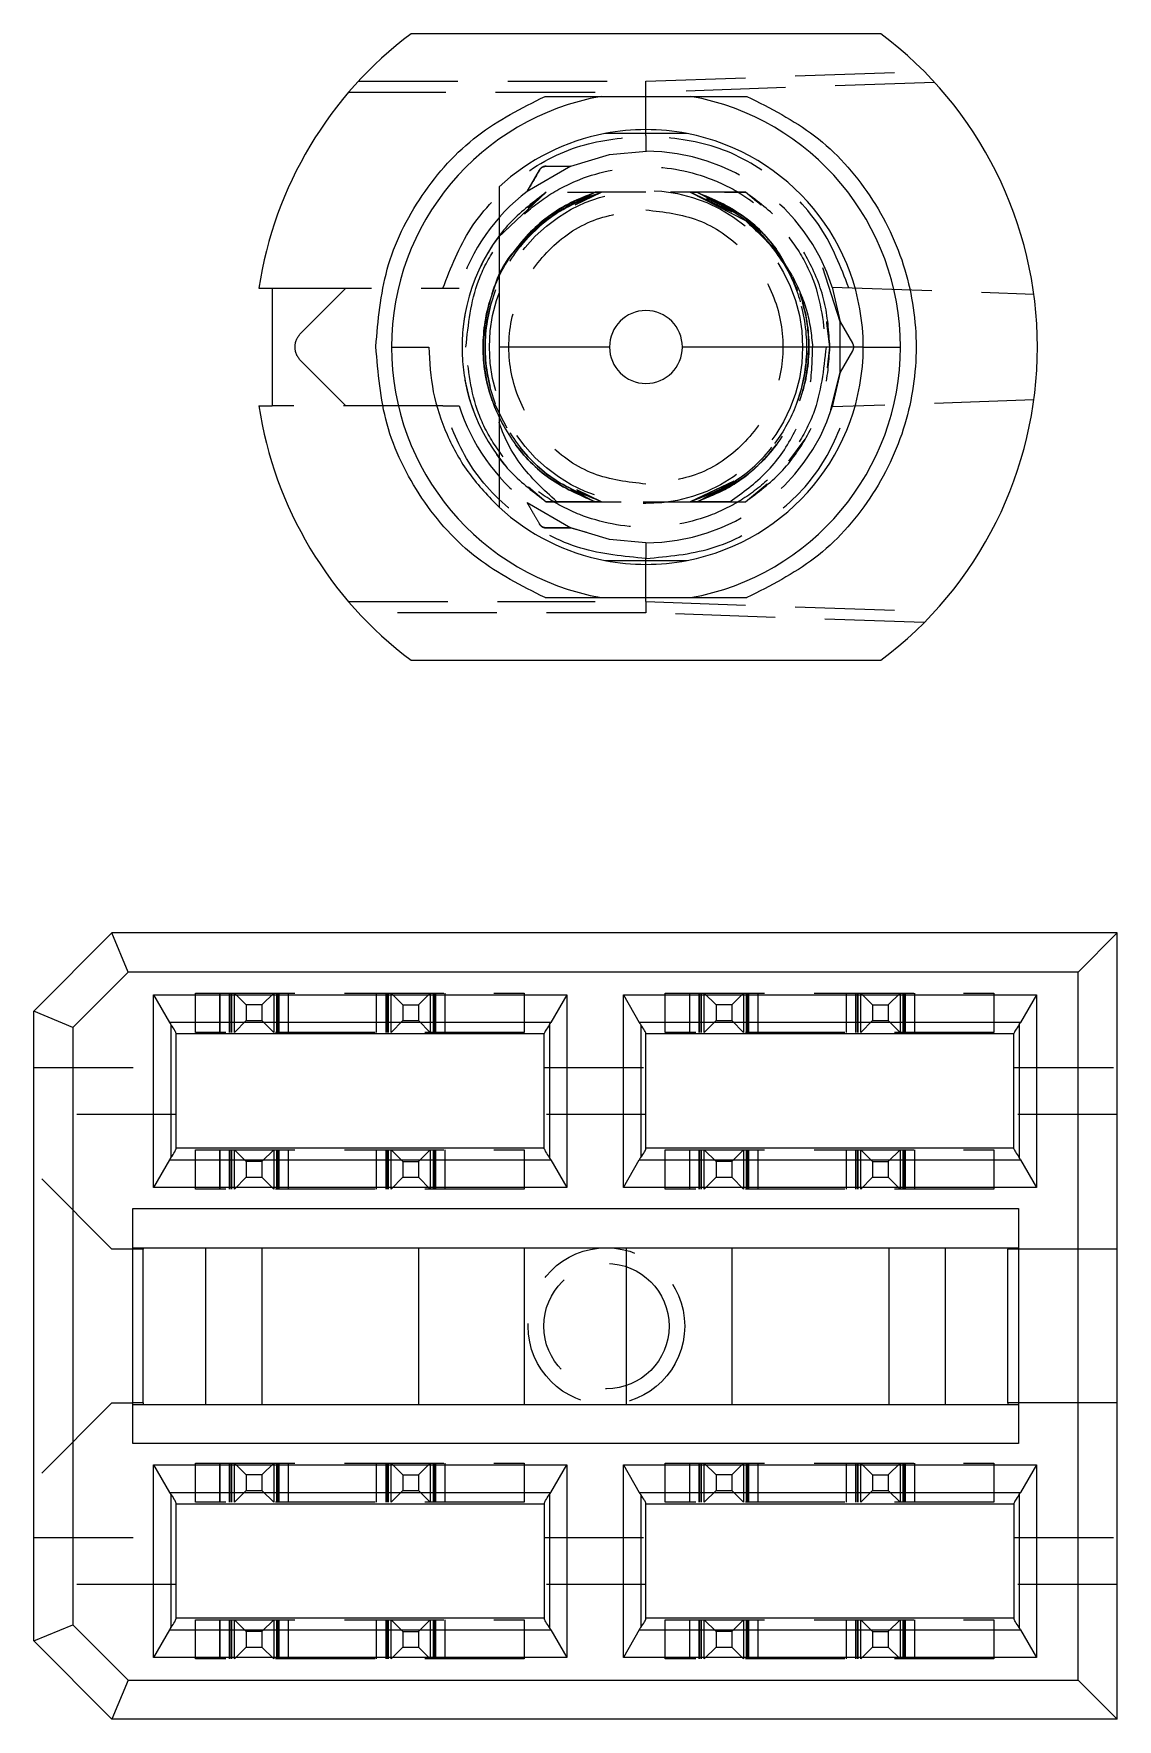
# Model space of a CAD drawing. Header units: millimetres. Extents: x 5 to 589, y 5 to 415.
# Drawn here: x 316.41 to 330.25, y 303.46 to 324.98 of the extents above; entities that cross this region are included whole.
import ezdxf

# ---------------------------------------------------------------- set-up
doc = ezdxf.new("R2010")
doc.units = ezdxf.units.MM
doc.linetypes.add('HIDDEN', pattern=[1.905, 1.27, -0.635])

msp = doc.modelspace()

# ---------------------------------------------------------------- linework, layer by layer
at = {"color": 7, "linetype": 'Continuous', "lineweight": 15}
for p, q in [((327.232, 324.984), (321.232, 324.984)), ((319.288, 321.734), (319.457, 321.734)), ((319.457, 321.734), (319.457, 320.234)), ((320.982, 320.984), (321.457, 320.984)), ((323.767, 320.984), (322.357, 320.984)), ((327.007, 320.984), (324.697, 320.984)), ((327.007, 320.984), (327.482, 320.984)), ((319.288, 320.234), (319.457, 320.234)), ((321.232, 316.984), (327.232, 316.984)), ((317.412, 313.504), (316.412, 312.504)), ((317.619, 313.004), (317.412, 313.504)), ((330.252, 313.504), (317.412, 313.504)), ((330.252, 313.504), (329.752, 313.004)), ((330.252, 303.464), (330.252, 313.504)), ((316.912, 312.297), (317.619, 313.004)), ((329.752, 313.004), (317.619, 313.004)), ((329.752, 303.964), (329.752, 313.004)), ((317.943, 310.254), (317.943, 312.714)), ((317.943, 312.714), (318.147, 312.36)), ((317.943, 312.714), (323.221, 312.714)), ((323.221, 312.714), (323.016, 312.36)), ((323.221, 312.714), (323.221, 310.254)), ((323.943, 312.714), (329.221, 312.714)), ((323.943, 310.254), (323.943, 312.714)), ((323.943, 312.714), (324.147, 312.36)), ((329.221, 312.714), (329.016, 312.36)), ((329.221, 312.714), (329.221, 310.254)), ((316.912, 312.297), (316.412, 312.504)), ((316.412, 304.464), (316.412, 312.504)), ((316.912, 312.297), (316.912, 304.671)), ((323.016, 312.36), (318.147, 312.36)), ((318.165, 312.332), (318.165, 310.635)), ((322.999, 312.332), (322.999, 310.635)), ((329.016, 312.36), (324.147, 312.36)), ((324.165, 312.332), (324.165, 310.635)), ((328.999, 312.332), (328.999, 310.635)), ((318.232, 310.749), (318.232, 312.219)), ((322.932, 312.214), (318.232, 312.214)), ((322.932, 310.749), (322.932, 312.219)), ((324.232, 310.749), (324.232, 312.219)), ((328.932, 312.214), (324.232, 312.214)), ((328.932, 310.749), (328.932, 312.219)), ((322.932, 310.754), (318.232, 310.754)), ((328.932, 310.754), (324.232, 310.754)), ((318.147, 310.607), (317.943, 310.254)), ((318.147, 310.607), (323.016, 310.607)), ((323.016, 310.607), (323.221, 310.254)), ((323.943, 310.254), (324.147, 310.607)), ((324.147, 310.607), (329.016, 310.607)), ((329.016, 310.607), (329.221, 310.254)), ((323.221, 310.254), (317.943, 310.254)), ((329.221, 310.254), (323.943, 310.254)), ((317.676, 309.984), (328.988, 309.984)), ((317.676, 306.984), (317.676, 309.984)), ((328.988, 309.984), (328.988, 306.984)), ((317.676, 309.484), (328.988, 309.484)), ((317.812, 309.464), (317.676, 309.464)), ((317.812, 309.484), (317.812, 309.464)), ((317.812, 307.504), (317.812, 309.464)), ((318.612, 307.484), (318.612, 309.484)), ((319.332, 307.484), (319.332, 309.484)), ((321.332, 307.484), (321.332, 309.484)), ((322.682, 307.484), (322.682, 309.484)), ((323.982, 307.484), (323.982, 309.484)), ((325.332, 307.484), (325.332, 309.484)), ((327.332, 309.484), (327.332, 307.484)), ((328.052, 309.484), (328.052, 307.484)), ((328.852, 309.484), (328.852, 309.464)), ((328.988, 309.464), (328.852, 309.464)), ((328.852, 307.504), (328.852, 309.464)), ((317.812, 307.504), (317.676, 307.504)), ((317.676, 307.484), (328.988, 307.484)), ((317.812, 307.504), (317.812, 307.484)), ((328.852, 307.504), (328.852, 307.484)), ((328.988, 307.504), (328.852, 307.504)), ((328.988, 306.984), (317.676, 306.984)), ((317.943, 306.714), (323.221, 306.714)), ((317.943, 304.254), (317.943, 306.714)), ((317.943, 306.714), (318.147, 306.36)), ((323.016, 306.36), (323.221, 306.714)), ((323.221, 306.714), (323.221, 304.254)), ((323.943, 306.714), (329.221, 306.714)), ((323.943, 304.254), (323.943, 306.714)), ((323.943, 306.714), (324.147, 306.36)), ((329.221, 306.714), (329.016, 306.36)), ((329.221, 306.714), (329.221, 304.254)), ((318.147, 306.36), (323.016, 306.36)), ((318.165, 306.332), (318.165, 304.635)), ((322.999, 306.332), (322.999, 304.635)), ((324.147, 306.36), (329.016, 306.36)), ((324.165, 306.332), (324.165, 304.635)), ((328.999, 306.332), (328.999, 304.635)), ((318.232, 304.749), (318.232, 306.219)), ((318.232, 306.214), (322.932, 306.214)), ((322.932, 306.219), (322.932, 304.749)), ((324.232, 304.749), (324.232, 306.219)), ((324.232, 306.214), (328.932, 306.214)), ((328.932, 306.219), (328.932, 304.749)), ((322.932, 304.754), (318.232, 304.754)), ((328.932, 304.754), (324.232, 304.754)), ((316.412, 304.464), (316.912, 304.671)), ((316.912, 304.671), (317.619, 303.964)), ((318.147, 304.607), (317.943, 304.254)), ((318.147, 304.607), (323.016, 304.607)), ((323.016, 304.607), (323.221, 304.254)), ((324.147, 304.607), (323.943, 304.254)), ((324.147, 304.607), (329.016, 304.607)), ((329.016, 304.607), (329.221, 304.254)), ((317.412, 303.464), (316.412, 304.464)), ((323.221, 304.254), (317.943, 304.254)), ((329.221, 304.254), (323.943, 304.254)), ((317.619, 303.964), (317.412, 303.464)), ((317.619, 303.964), (329.752, 303.964)), ((330.252, 303.464), (329.752, 303.964)), ((330.252, 303.464), (317.412, 303.464))]:
    msp.add_line(p, q, dxfattribs=at)
at = {"color": 7, "linetype": 'HIDDEN', "lineweight": 0}
for p, q in [((320.561, 324.378), (324.232, 324.378)), ((324.232, 324.378), (327.784, 324.502)), ((324.232, 324.234), (324.232, 324.378)), ((327.918, 324.363), (324.232, 324.234)), ((323.582, 324.234), (320.432, 324.234)), ((324.232, 323.684), (324.232, 324.234)), ((324.232, 323.684), (324.232, 323.484)), ((324.756, 323.709), (324.756, 323.709)), ((323.272, 323.292), (322.713, 322.969)), ((322.713, 322.969), (322.87, 323.242)), ((322.343, 322.382), (322.958, 322.959)), ((322.958, 322.959), (322.722, 322.761)), ((323.009, 322.665), (323.581, 322.959)), ((323.009, 322.665), (323.581, 322.959)), ((323.231, 322.959), (323.581, 322.959)), ((323.327, 322.799), (323.666, 322.959)), ((323.666, 322.959), (323.327, 322.799)), ((323.581, 322.959), (323.34, 322.835)), ((323.917, 322.959), (323.666, 322.959)), ((324.15, 322.959), (323.917, 322.959)), ((324.232, 322.959), (323.964, 322.959)), ((324.798, 322.959), (324.547, 322.959)), ((324.798, 322.959), (325.503, 322.598)), ((324.798, 322.959), (325.268, 322.737)), ((325.268, 322.737), (324.798, 322.959)), ((324.798, 322.959), (325.33, 322.708)), ((325.33, 322.708), (324.798, 322.959)), ((324.798, 322.959), (325.33, 322.708)), ((325.33, 322.708), (324.798, 322.959)), ((325.505, 322.959), (324.883, 322.959)), ((325.33, 322.729), (324.883, 322.959)), ((324.883, 322.959), (325.397, 322.695)), ((325.397, 322.695), (324.883, 322.959)), ((324.883, 322.959), (325.397, 322.695)), ((325.233, 322.959), (325.505, 322.959)), ((325.645, 322.842), (325.505, 322.959)), ((325.703, 322.793), (325.505, 322.959)), ((326.711, 321.307), (326.491, 321.995)), ((319.457, 321.734), (321.638, 321.734)), ((319.824, 321.161), (320.397, 321.734)), ((326.612, 321.749), (329.186, 321.659)), ((326.612, 321.749), (326.711, 321.307)), ((326.582, 320.984), (326.541, 321.308)), ((326.582, 320.984), (326.543, 321.294)), ((326.711, 321.307), (326.869, 321.034)), ((326.711, 320.661), (326.711, 321.307)), ((326.549, 320.719), (326.582, 320.984)), ((326.869, 320.934), (326.711, 320.661)), ((320.397, 320.234), (319.824, 320.807)), ((326.592, 320.183), (326.711, 320.661)), ((326.711, 320.661), (326.612, 320.219)), ((321.638, 320.234), (319.457, 320.234)), ((329.186, 320.309), (326.612, 320.219)), ((326.056, 319.527), (326.267, 319.809)), ((322.73, 319.2), (322.958, 319.009)), ((322.78, 319.158), (322.958, 319.009)), ((323.266, 319.171), (323.581, 319.009)), ((323.666, 319.009), (323.349, 319.159)), ((323.353, 319.156), (323.666, 319.009)), ((325.354, 319.271), (324.798, 319.009)), ((324.798, 319.009), (325.354, 319.271)), ((325.354, 319.271), (324.798, 319.009)), ((324.798, 319.009), (325.354, 319.271)), ((324.883, 319.009), (325.395, 319.272)), ((325.505, 319.009), (325.779, 319.238)), ((322.713, 318.998), (323.272, 318.676)), ((322.958, 319.009), (323.581, 319.009)), ((323.581, 319.009), (322.958, 319.009)), ((322.958, 319.009), (323.917, 319.009)), ((324.198, 319.009), (324.547, 319.009)), ((324.547, 319.009), (325.305, 319.009)), ((324.883, 319.009), (325.505, 319.009)), ((325.305, 319.009), (324.883, 319.009)), ((323.272, 318.676), (322.957, 318.676)), ((323.272, 318.676), (323.474, 318.618)), ((324.232, 318.484), (324.232, 318.284)), ((324.232, 317.734), (324.232, 318.284)), ((320.432, 317.734), (323.582, 317.734)), ((324.232, 317.734), (327.918, 317.605)), ((324.232, 317.734), (324.232, 317.59)), ((324.232, 317.59), (320.561, 317.59)), ((327.784, 317.465), (324.232, 317.589)), ((318.477, 312.234), (318.477, 312.734)), ((318.477, 312.734), (322.677, 312.734)), ((318.787, 312.734), (318.787, 312.234)), ((318.792, 312.234), (318.792, 312.734)), ((318.912, 312.234), (318.912, 312.734)), ((318.912, 312.734), (318.912, 312.234)), ((318.932, 312.734), (318.932, 312.234)), ((318.942, 312.234), (318.942, 312.734)), ((318.942, 312.234), (318.942, 312.734)), ((318.977, 312.234), (318.977, 312.734)), ((318.977, 312.734), (319.127, 312.584)), ((319.477, 312.734), (319.327, 312.584)), ((319.477, 312.734), (319.477, 312.234)), ((319.512, 312.734), (319.512, 312.234)), ((319.512, 312.734), (319.512, 312.234)), ((319.522, 312.734), (319.522, 312.234)), ((319.541, 312.234), (319.541, 312.734)), ((319.542, 312.734), (319.542, 312.234)), ((319.662, 312.734), (319.662, 312.234)), ((319.667, 312.234), (319.667, 312.734)), ((320.787, 312.734), (320.787, 312.234)), ((320.792, 312.234), (320.792, 312.734)), ((320.912, 312.234), (320.912, 312.734)), ((320.912, 312.734), (320.912, 312.234)), ((320.932, 312.734), (320.932, 312.234)), ((320.942, 312.234), (320.942, 312.734)), ((320.942, 312.234), (320.942, 312.734)), ((320.977, 312.234), (320.977, 312.734)), ((320.977, 312.734), (321.127, 312.584)), ((321.327, 312.584), (321.477, 312.734)), ((321.477, 312.734), (321.477, 312.234)), ((321.512, 312.734), (321.512, 312.234)), ((321.512, 312.734), (321.512, 312.234)), ((321.522, 312.734), (321.522, 312.234)), ((321.541, 312.234), (321.541, 312.734)), ((321.542, 312.734), (321.542, 312.234)), ((321.662, 312.734), (321.662, 312.234)), ((321.667, 312.234), (321.667, 312.734)), ((322.677, 312.734), (322.677, 312.234)), ((324.477, 312.234), (324.477, 312.734)), ((324.477, 312.734), (328.677, 312.734)), ((324.787, 312.734), (324.787, 312.234)), ((324.792, 312.234), (324.792, 312.734)), ((324.912, 312.234), (324.912, 312.734)), ((324.912, 312.734), (324.912, 312.234)), ((324.932, 312.734), (324.932, 312.234)), ((324.942, 312.234), (324.942, 312.734)), ((324.942, 312.234), (324.942, 312.734)), ((324.977, 312.234), (324.977, 312.734)), ((324.977, 312.734), (325.127, 312.584)), ((325.477, 312.734), (325.327, 312.584)), ((325.477, 312.734), (325.477, 312.234)), ((325.512, 312.734), (325.512, 312.234)), ((325.512, 312.734), (325.512, 312.234)), ((325.522, 312.734), (325.522, 312.234)), ((325.541, 312.234), (325.541, 312.734)), ((325.542, 312.734), (325.542, 312.234)), ((325.662, 312.734), (325.662, 312.234)), ((325.667, 312.234), (325.667, 312.734)), ((326.787, 312.734), (326.787, 312.234)), ((326.792, 312.234), (326.792, 312.734)), ((326.912, 312.234), (326.912, 312.734)), ((326.912, 312.734), (326.912, 312.234)), ((326.932, 312.734), (326.932, 312.234)), ((326.942, 312.234), (326.942, 312.734)), ((326.942, 312.234), (326.942, 312.734)), ((326.977, 312.234), (326.977, 312.734)), ((326.977, 312.734), (327.127, 312.584)), ((327.327, 312.584), (327.477, 312.734)), ((327.477, 312.734), (327.477, 312.234)), ((327.512, 312.734), (327.512, 312.234)), ((327.512, 312.734), (327.512, 312.234)), ((327.522, 312.734), (327.522, 312.234)), ((327.541, 312.234), (327.541, 312.734)), ((327.542, 312.734), (327.542, 312.234)), ((327.662, 312.734), (327.662, 312.234)), ((327.667, 312.234), (327.667, 312.734)), ((328.677, 312.734), (328.677, 312.234)), ((319.127, 312.584), (319.127, 312.384)), ((319.327, 312.584), (319.127, 312.584)), ((319.327, 312.584), (319.327, 312.384)), ((321.127, 312.584), (321.327, 312.584)), ((321.127, 312.584), (321.127, 312.384)), ((321.327, 312.584), (321.327, 312.384)), ((325.327, 312.584), (325.127, 312.584)), ((325.127, 312.584), (325.127, 312.384)), ((325.327, 312.584), (325.327, 312.384)), ((327.127, 312.584), (327.327, 312.584)), ((327.127, 312.584), (327.127, 312.384)), ((327.327, 312.584), (327.327, 312.384)), ((318.977, 312.234), (319.127, 312.384)), ((319.127, 312.384), (319.327, 312.384)), ((319.327, 312.384), (319.477, 312.234)), ((321.127, 312.384), (320.977, 312.234)), ((321.127, 312.384), (321.327, 312.384)), ((321.327, 312.384), (321.477, 312.234)), ((324.977, 312.234), (325.127, 312.384)), ((325.127, 312.384), (325.327, 312.384)), ((325.327, 312.384), (325.477, 312.234)), ((327.127, 312.384), (326.977, 312.234)), ((327.127, 312.384), (327.327, 312.384)), ((327.327, 312.384), (327.477, 312.234)), ((322.677, 312.234), (318.477, 312.234)), ((328.677, 312.234), (324.477, 312.234)), ((316.412, 311.784), (318.232, 311.784)), ((322.932, 311.784), (324.232, 311.784)), ((328.932, 311.784), (330.252, 311.784)), ((318.232, 311.184), (316.412, 311.184)), ((324.232, 311.184), (322.932, 311.184)), ((330.252, 311.184), (328.932, 311.184)), ((318.477, 310.234), (318.477, 310.734)), ((318.477, 310.734), (322.677, 310.734)), ((318.787, 310.734), (318.787, 310.234)), ((318.792, 310.234), (318.792, 310.734)), ((318.912, 310.234), (318.912, 310.734)), ((318.912, 310.734), (318.912, 310.234)), ((318.932, 310.734), (318.932, 310.234)), ((318.942, 310.234), (318.942, 310.734)), ((318.942, 310.234), (318.942, 310.734)), ((318.977, 310.234), (318.977, 310.734)), ((318.977, 310.734), (319.127, 310.584)), ((319.327, 310.584), (319.127, 310.584)), ((319.127, 310.584), (319.127, 310.384)), ((319.477, 310.734), (319.327, 310.584)), ((319.327, 310.584), (319.327, 310.384)), ((319.477, 310.734), (319.477, 310.234)), ((319.512, 310.734), (319.512, 310.234)), ((319.512, 310.734), (319.512, 310.234)), ((319.522, 310.734), (319.522, 310.234)), ((319.541, 310.234), (319.541, 310.734)), ((319.542, 310.734), (319.542, 310.234)), ((319.662, 310.734), (319.662, 310.234)), ((319.667, 310.234), (319.667, 310.734)), ((320.787, 310.734), (320.787, 310.234)), ((320.792, 310.234), (320.792, 310.734)), ((320.912, 310.234), (320.912, 310.734)), ((320.912, 310.734), (320.912, 310.234)), ((320.932, 310.734), (320.932, 310.234)), ((320.942, 310.234), (320.942, 310.734)), ((320.942, 310.234), (320.942, 310.734)), ((320.977, 310.234), (320.977, 310.734)), ((320.977, 310.734), (321.127, 310.584)), ((321.127, 310.584), (321.327, 310.584)), ((321.127, 310.584), (321.127, 310.384)), ((321.327, 310.584), (321.477, 310.734)), ((321.327, 310.584), (321.327, 310.384)), ((321.477, 310.734), (321.477, 310.234)), ((321.512, 310.734), (321.512, 310.234)), ((321.512, 310.734), (321.512, 310.234)), ((321.522, 310.734), (321.522, 310.234)), ((321.541, 310.234), (321.541, 310.734)), ((321.542, 310.734), (321.542, 310.234)), ((321.662, 310.734), (321.662, 310.234)), ((321.667, 310.234), (321.667, 310.734)), ((322.677, 310.734), (322.677, 310.234)), ((324.477, 310.234), (324.477, 310.734)), ((324.477, 310.734), (328.677, 310.734)), ((324.787, 310.734), (324.787, 310.234)), ((324.792, 310.234), (324.792, 310.734)), ((324.912, 310.234), (324.912, 310.734)), ((324.912, 310.734), (324.912, 310.234)), ((324.932, 310.734), (324.932, 310.234)), ((324.942, 310.234), (324.942, 310.734)), ((324.942, 310.234), (324.942, 310.734)), ((324.977, 310.234), (324.977, 310.734)), ((324.977, 310.734), (325.127, 310.584)), ((325.127, 310.584), (325.127, 310.384)), ((325.327, 310.584), (325.127, 310.584)), ((325.477, 310.734), (325.327, 310.584)), ((325.327, 310.584), (325.327, 310.384)), ((325.477, 310.734), (325.477, 310.234)), ((325.512, 310.734), (325.512, 310.234)), ((325.512, 310.734), (325.512, 310.234)), ((325.522, 310.734), (325.522, 310.234)), ((325.541, 310.234), (325.541, 310.734)), ((325.542, 310.734), (325.542, 310.234)), ((325.662, 310.734), (325.662, 310.234)), ((325.667, 310.234), (325.667, 310.734)), ((326.787, 310.734), (326.787, 310.234)), ((326.792, 310.234), (326.792, 310.734)), ((326.912, 310.234), (326.912, 310.734)), ((326.912, 310.734), (326.912, 310.234)), ((326.932, 310.734), (326.932, 310.234)), ((326.942, 310.234), (326.942, 310.734)), ((326.942, 310.234), (326.942, 310.734)), ((326.977, 310.234), (326.977, 310.734)), ((326.977, 310.734), (327.127, 310.584)), ((327.127, 310.584), (327.327, 310.584)), ((327.127, 310.584), (327.127, 310.384)), ((327.327, 310.584), (327.477, 310.734)), ((327.327, 310.584), (327.327, 310.384)), ((327.477, 310.734), (327.477, 310.234)), ((327.512, 310.734), (327.512, 310.234)), ((327.512, 310.734), (327.512, 310.234)), ((327.522, 310.734), (327.522, 310.234)), ((327.541, 310.234), (327.541, 310.734)), ((327.542, 310.734), (327.542, 310.234)), ((327.662, 310.734), (327.662, 310.234)), ((327.667, 310.234), (327.667, 310.734)), ((328.677, 310.734), (328.677, 310.234)), ((317.412, 309.464), (316.412, 310.464)), ((318.977, 310.234), (319.127, 310.384)), ((319.127, 310.384), (319.327, 310.384)), ((319.327, 310.384), (319.477, 310.234)), ((321.127, 310.384), (320.977, 310.234)), ((321.127, 310.384), (321.327, 310.384)), ((321.327, 310.384), (321.477, 310.234)), ((324.977, 310.234), (325.127, 310.384)), ((325.127, 310.384), (325.327, 310.384)), ((325.327, 310.384), (325.477, 310.234)), ((327.127, 310.384), (326.977, 310.234)), ((327.127, 310.384), (327.327, 310.384)), ((327.327, 310.384), (327.477, 310.234)), ((322.677, 310.234), (318.477, 310.234)), ((328.677, 310.234), (324.477, 310.234)), ((317.676, 309.464), (317.412, 309.464)), ((330.252, 309.464), (328.988, 309.464)), ((317.412, 307.504), (316.412, 306.504)), ((317.412, 307.504), (317.676, 307.504)), ((330.252, 307.504), (328.988, 307.504)), ((318.477, 306.234), (318.477, 306.734)), ((318.477, 306.734), (322.677, 306.734)), ((318.787, 306.734), (318.787, 306.234)), ((318.792, 306.234), (318.792, 306.734)), ((318.912, 306.234), (318.912, 306.734)), ((318.912, 306.734), (318.912, 306.234)), ((318.932, 306.734), (318.932, 306.234)), ((318.942, 306.234), (318.942, 306.734)), ((318.942, 306.234), (318.942, 306.734)), ((318.977, 306.234), (318.977, 306.734)), ((318.977, 306.734), (319.127, 306.584)), ((319.477, 306.734), (319.327, 306.584)), ((319.477, 306.734), (319.477, 306.234)), ((319.512, 306.734), (319.512, 306.234)), ((319.512, 306.734), (319.512, 306.234)), ((319.522, 306.734), (319.522, 306.234)), ((319.541, 306.234), (319.541, 306.734)), ((319.542, 306.734), (319.542, 306.234)), ((319.662, 306.734), (319.662, 306.234)), ((319.667, 306.234), (319.667, 306.734)), ((320.787, 306.734), (320.787, 306.234)), ((320.792, 306.234), (320.792, 306.734)), ((320.912, 306.234), (320.912, 306.734)), ((320.912, 306.734), (320.912, 306.234)), ((320.932, 306.734), (320.932, 306.234)), ((320.942, 306.234), (320.942, 306.734)), ((320.942, 306.234), (320.942, 306.734)), ((320.977, 306.234), (320.977, 306.734)), ((320.977, 306.734), (321.127, 306.584)), ((321.327, 306.584), (321.477, 306.734)), ((321.477, 306.734), (321.477, 306.234)), ((321.512, 306.734), (321.512, 306.234)), ((321.512, 306.734), (321.512, 306.234)), ((321.522, 306.734), (321.522, 306.234)), ((321.541, 306.234), (321.541, 306.734)), ((321.542, 306.734), (321.542, 306.234)), ((321.662, 306.734), (321.662, 306.234)), ((321.667, 306.234), (321.667, 306.734)), ((322.677, 306.734), (322.677, 306.234)), ((324.477, 306.234), (324.477, 306.734)), ((324.477, 306.734), (328.677, 306.734)), ((324.787, 306.734), (324.787, 306.234)), ((324.792, 306.234), (324.792, 306.734)), ((324.912, 306.234), (324.912, 306.734)), ((324.912, 306.734), (324.912, 306.234)), ((324.932, 306.734), (324.932, 306.234)), ((324.942, 306.234), (324.942, 306.734)), ((324.942, 306.234), (324.942, 306.734)), ((324.977, 306.234), (324.977, 306.734)), ((324.977, 306.734), (325.127, 306.584)), ((325.477, 306.734), (325.327, 306.584)), ((325.477, 306.734), (325.477, 306.234)), ((325.512, 306.734), (325.512, 306.234)), ((325.512, 306.734), (325.512, 306.234)), ((325.522, 306.734), (325.522, 306.234)), ((325.541, 306.234), (325.541, 306.734)), ((325.542, 306.734), (325.542, 306.234)), ((325.662, 306.734), (325.662, 306.234)), ((325.667, 306.234), (325.667, 306.734)), ((326.787, 306.734), (326.787, 306.234)), ((326.792, 306.234), (326.792, 306.734)), ((326.912, 306.234), (326.912, 306.734)), ((326.912, 306.734), (326.912, 306.234)), ((326.932, 306.734), (326.932, 306.234)), ((326.942, 306.234), (326.942, 306.734)), ((326.942, 306.234), (326.942, 306.734)), ((326.977, 306.234), (326.977, 306.734)), ((326.977, 306.734), (327.127, 306.584)), ((327.327, 306.584), (327.477, 306.734)), ((327.477, 306.734), (327.477, 306.234)), ((327.512, 306.734), (327.512, 306.234)), ((327.512, 306.734), (327.512, 306.234)), ((327.522, 306.734), (327.522, 306.234)), ((327.541, 306.234), (327.541, 306.734)), ((327.542, 306.734), (327.542, 306.234)), ((327.662, 306.734), (327.662, 306.234)), ((327.667, 306.234), (327.667, 306.734)), ((328.677, 306.734), (328.677, 306.234)), ((319.127, 306.584), (319.127, 306.384)), ((319.327, 306.584), (319.127, 306.584)), ((319.327, 306.584), (319.327, 306.384)), ((321.127, 306.584), (321.327, 306.584)), ((321.127, 306.584), (321.127, 306.384)), ((321.327, 306.584), (321.327, 306.384)), ((325.127, 306.584), (325.127, 306.384)), ((325.327, 306.584), (325.127, 306.584)), ((325.327, 306.584), (325.327, 306.384)), ((327.127, 306.584), (327.327, 306.584)), ((327.127, 306.584), (327.127, 306.384)), ((327.327, 306.584), (327.327, 306.384)), ((322.677, 306.234), (318.477, 306.234)), ((318.977, 306.234), (319.127, 306.384)), ((319.127, 306.384), (319.327, 306.384)), ((319.327, 306.384), (319.477, 306.234)), ((321.127, 306.384), (320.977, 306.234)), ((321.127, 306.384), (321.327, 306.384)), ((321.327, 306.384), (321.477, 306.234)), ((328.677, 306.234), (324.477, 306.234)), ((324.977, 306.234), (325.127, 306.384)), ((325.127, 306.384), (325.327, 306.384)), ((325.327, 306.384), (325.477, 306.234)), ((327.127, 306.384), (326.977, 306.234)), ((327.127, 306.384), (327.327, 306.384)), ((327.327, 306.384), (327.477, 306.234)), ((316.412, 305.784), (318.232, 305.784)), ((322.932, 305.784), (324.232, 305.784)), ((328.932, 305.784), (330.252, 305.784)), ((318.232, 305.184), (316.412, 305.184)), ((324.232, 305.184), (322.932, 305.184)), ((330.252, 305.184), (328.932, 305.184)), ((318.477, 304.234), (318.477, 304.734)), ((318.477, 304.734), (322.677, 304.734)), ((318.787, 304.734), (318.787, 304.234)), ((318.792, 304.234), (318.792, 304.734)), ((318.912, 304.234), (318.912, 304.734)), ((318.912, 304.734), (318.912, 304.234)), ((318.932, 304.734), (318.932, 304.234)), ((318.942, 304.234), (318.942, 304.734)), ((318.942, 304.234), (318.942, 304.734)), ((318.977, 304.234), (318.977, 304.734)), ((318.977, 304.734), (319.127, 304.584)), ((319.477, 304.734), (319.327, 304.584)), ((319.477, 304.734), (319.477, 304.234)), ((319.512, 304.734), (319.512, 304.234)), ((319.512, 304.734), (319.512, 304.234)), ((319.522, 304.734), (319.522, 304.234)), ((319.541, 304.234), (319.541, 304.734)), ((319.542, 304.734), (319.542, 304.234)), ((319.662, 304.734), (319.662, 304.234)), ((319.667, 304.234), (319.667, 304.734)), ((320.787, 304.734), (320.787, 304.234)), ((320.792, 304.234), (320.792, 304.734)), ((320.912, 304.234), (320.912, 304.734)), ((320.912, 304.734), (320.912, 304.234)), ((320.932, 304.734), (320.932, 304.234)), ((320.942, 304.234), (320.942, 304.734)), ((320.942, 304.234), (320.942, 304.734)), ((320.977, 304.234), (320.977, 304.734)), ((320.977, 304.734), (321.127, 304.584)), ((321.327, 304.584), (321.477, 304.734)), ((321.477, 304.734), (321.477, 304.234)), ((321.512, 304.734), (321.512, 304.234)), ((321.512, 304.734), (321.512, 304.234)), ((321.522, 304.734), (321.522, 304.234)), ((321.541, 304.234), (321.541, 304.734)), ((321.542, 304.734), (321.542, 304.234)), ((321.662, 304.734), (321.662, 304.234)), ((321.667, 304.234), (321.667, 304.734)), ((322.677, 304.734), (322.677, 304.234)), ((324.477, 304.234), (324.477, 304.734)), ((324.477, 304.734), (328.677, 304.734)), ((324.787, 304.734), (324.787, 304.234)), ((324.792, 304.234), (324.792, 304.734)), ((324.912, 304.234), (324.912, 304.734)), ((324.912, 304.734), (324.912, 304.234)), ((324.932, 304.734), (324.932, 304.234)), ((324.942, 304.234), (324.942, 304.734)), ((324.942, 304.234), (324.942, 304.734)), ((324.977, 304.234), (324.977, 304.734)), ((324.977, 304.734), (325.127, 304.584)), ((325.477, 304.734), (325.327, 304.584)), ((325.477, 304.734), (325.477, 304.234)), ((325.512, 304.734), (325.512, 304.234)), ((325.512, 304.734), (325.512, 304.234)), ((325.522, 304.734), (325.522, 304.234)), ((325.541, 304.234), (325.541, 304.734)), ((325.542, 304.734), (325.542, 304.234)), ((325.662, 304.734), (325.662, 304.234)), ((325.667, 304.234), (325.667, 304.734)), ((326.787, 304.734), (326.787, 304.234)), ((326.792, 304.234), (326.792, 304.734)), ((326.912, 304.234), (326.912, 304.734)), ((326.912, 304.734), (326.912, 304.234)), ((326.932, 304.734), (326.932, 304.234)), ((326.942, 304.234), (326.942, 304.734)), ((326.942, 304.234), (326.942, 304.734)), ((326.977, 304.234), (326.977, 304.734)), ((326.977, 304.734), (327.127, 304.584)), ((327.327, 304.584), (327.477, 304.734)), ((327.477, 304.734), (327.477, 304.234)), ((327.512, 304.734), (327.512, 304.234)), ((327.512, 304.734), (327.512, 304.234)), ((327.522, 304.734), (327.522, 304.234)), ((327.541, 304.234), (327.541, 304.734)), ((327.542, 304.734), (327.542, 304.234)), ((327.662, 304.734), (327.662, 304.234)), ((327.667, 304.234), (327.667, 304.734)), ((328.677, 304.734), (328.677, 304.234)), ((319.127, 304.584), (319.127, 304.384)), ((319.327, 304.584), (319.127, 304.584)), ((319.327, 304.584), (319.327, 304.384)), ((321.127, 304.584), (321.327, 304.584)), ((321.127, 304.584), (321.127, 304.384)), ((321.327, 304.584), (321.327, 304.384)), ((325.127, 304.584), (325.127, 304.384)), ((325.327, 304.584), (325.127, 304.584)), ((325.327, 304.584), (325.327, 304.384)), ((327.127, 304.584), (327.327, 304.584)), ((327.127, 304.584), (327.127, 304.384)), ((327.327, 304.584), (327.327, 304.384)), ((318.977, 304.234), (319.127, 304.384)), ((319.127, 304.384), (319.327, 304.384)), ((319.327, 304.384), (319.477, 304.234)), ((321.127, 304.384), (320.977, 304.234)), ((321.127, 304.384), (321.327, 304.384)), ((321.327, 304.384), (321.477, 304.234)), ((324.977, 304.234), (325.127, 304.384)), ((325.127, 304.384), (325.327, 304.384)), ((325.327, 304.384), (325.477, 304.234)), ((327.127, 304.384), (326.977, 304.234)), ((327.127, 304.384), (327.327, 304.384)), ((327.327, 304.384), (327.477, 304.234)), ((322.677, 304.234), (318.477, 304.234)), ((328.677, 304.234), (324.477, 304.234))]:
    msp.add_line(p, q, dxfattribs=at)
at = {"color": 7, "linetype": 'HIDDEN', "lineweight": 0, "flags": 128}
for points in [[(323.272, 323.292), (323.766, 323.44), (324.24, 323.484)], [(322.958, 322.959), (322.958, 322.959)], [(323.666, 322.959), (323.666, 322.959)], [(323.666, 322.959), (323.666, 322.959)], [(323.666, 322.959), (323.666, 322.959)], [(323.666, 322.959), (323.666, 322.959)], [(323.666, 322.959), (323.666, 322.959)], [(324.798, 322.959), (324.798, 322.959)], [(324.798, 322.959), (324.798, 322.959)], [(324.798, 322.959), (324.798, 322.959)], [(324.798, 322.959), (324.798, 322.959)], [(324.798, 322.959), (324.798, 322.959)], [(324.798, 322.959), (324.798, 322.959)], [(324.798, 322.959), (324.798, 322.959)], [(324.798, 322.959), (324.798, 322.959)], [(325.505, 322.959), (325.505, 322.959)], [(322.303, 320.208), (322.299, 320.236), (322.299, 320.245), (322.299, 320.247), (322.299, 320.247), (322.3, 320.248), (322.3, 320.248), (322.3, 320.248), (322.3, 320.248), (322.3, 320.248), (322.3, 320.248), (322.3, 320.248), (322.3, 320.248), (322.299, 320.248), (322.299, 320.248), (322.299, 320.248), (322.299, 320.248), (322.299, 320.248), (322.299, 320.248), (322.299, 320.248), (322.3, 320.248), (322.3, 320.248), (322.3, 320.248), (322.3, 320.248), (322.3, 320.248), (322.3, 320.248), (322.3, 320.248), (322.3, 320.248), (322.3, 320.248), (322.301, 320.248), (322.301, 320.247), (322.304, 320.245), (322.368, 320.115), (322.455, 319.952)], [(326.011, 319.957), (326.011, 319.957)], [(325.259, 319.205), (325.259, 319.205)], [(322.958, 319.009), (322.958, 319.009)], [(322.958, 319.009), (322.958, 319.009)], [(322.958, 319.009), (322.958, 319.009)], [(322.958, 319.009), (322.958, 319.009)], [(322.958, 319.009), (322.958, 319.009)], [(322.958, 319.009), (322.958, 319.009)], [(322.958, 319.009), (322.958, 319.009)], [(322.958, 319.009), (322.958, 319.009)], [(323.917, 319.009), (323.917, 319.009)], [(324.547, 319.009), (324.547, 319.009)], [(325.505, 319.009), (325.505, 319.009)], [(325.505, 319.009), (325.505, 319.009)], [(325.505, 319.009), (325.505, 319.009)], [(325.505, 319.009), (325.505, 319.009)], [(325.505, 319.009), (325.505, 319.009)], [(325.505, 319.009), (325.505, 319.009)], [(325.505, 319.009), (325.505, 319.009)], [(324.232, 318.484), (323.766, 318.528), (323.272, 318.676)]]:
    msp.add_lwpolyline(points, dxfattribs=at)
at = {"color": 7, "linetype": 'HIDDEN', "lineweight": 0}
for centre, radius in [((324.232, 320.984), 2), ((323.727, 308.484), 1), ((323.727, 308.484), 0.8)]:
    msp.add_circle(centre, radius, dxfattribs=at)
at = {"color": 7, "linetype": 'Continuous', "lineweight": 15}
for radius, start, end in [(5, 126.8699, 171.3731), (5, 306.8699, 53.1301), (3.25, 100.0633, 180), (3.25, 0, 79.9367), (2.775, 100.8932, 132.5066), (2.775, 79.1068, 100.8929), (2.775, 0, 79.1071), (0.465, 0, 180), (3.25, 180, 259.9367), (0.465, 180, 0), (2.775, 280.8929, 0), (3.25, 280.0633, 0), (5, 188.6269, 233.1301), (2.775, 227.4934, 259.1071), (2.775, 259.1067, 280.8938)]:
    msp.add_arc((324.232, 320.984), radius, start, end, dxfattribs=at)
at = {"color": 7, "linetype": 'HIDDEN', "lineweight": 0}
for radius, start, end in [(2.5, 17.8157, 90), (2.5, 127.4202, 162.5424), (2.35, 143.5058, 237.1851), (2.5, 197.4576, 232.5798), (2.5, 270, 342.1843)]:
    msp.add_arc((324.232, 320.984), radius, start, end, dxfattribs=at)
at = {"color": 7, "linetype": 'Continuous', "lineweight": 15}
for centre, start_param, end_param in [((318.351, 312.714), 2.356194, 2.438914), ((322.812, 312.714), 3.844272, 3.926991), ((324.351, 312.714), 2.356194, 2.438914), ((328.812, 312.714), 3.844272, 3.926991), ((318.351, 310.254), 0.702679, 0.785398), ((322.812, 310.254), 5.497787, 5.580506), ((324.351, 310.254), 0.702679, 0.785398), ((328.812, 310.254), 5.497787, 5.580506), ((318.351, 306.714), 2.356194, 2.438914), ((322.812, 306.714), 3.844272, 3.926991), ((324.351, 306.714), 2.356194, 2.438914), ((328.812, 306.714), 3.844272, 3.926991), ((318.351, 304.254), 0.702679, 0.785398), ((322.812, 304.254), 5.497787, 5.580506), ((324.351, 304.254), 0.702679, 0.785398), ((328.812, 304.254), 5.497787, 5.580506)]:
    msp.add_ellipse(centre, major_axis=(0, 0.5), ratio=0.57735, start_param=start_param, end_param=end_param, dxfattribs=at)
for points, knots in [([(320.782, 320.99), (320.811, 321.323), (320.869, 322.006), (321.335, 322.943), (322.032, 323.725), (322.644, 324.033), (322.943, 324.184)], [0, 0, 0, 0, 0.244423, 0.499999, 0.755576, 1, 1, 1, 1]), ([(322.943, 324.184), (323.077, 324.184), (323.251, 324.184), (323.445, 324.184), (323.526, 324.184), (323.58, 324.184), (323.619, 324.184), (323.646, 324.184), (323.66, 324.184), (323.664, 324.184), (323.664, 324.184), (323.664, 324.184)], [0, 0, 0, 0, 0.52193, 0.674707, 0.779637, 0.851731, 0.901666, 0.954566, 0.975881, 0.993095, 1, 1, 1, 1]), ([(323.664, 324.184), (323.84, 324.184), (324.192, 324.184), (324.586, 324.184), (324.778, 324.184), (324.8, 324.184)], [0, 0, 0, 0, 0.469099, 0.939612, 1, 1, 1, 1]), ([(324.8, 324.184), (324.8, 324.184), (324.802, 324.184), (324.813, 324.184), (324.857, 324.184), (325.053, 324.184), (325.287, 324.184), (325.483, 324.184), (325.521, 324.184)], [0, 0, 0, 0, 0.01693, 0.039302, 0.081695, 0.236196, 0.85216, 1, 1, 1, 1]), ([(325.521, 324.184), (325.82, 324.033), (326.432, 323.724), (327.134, 322.941), (327.583, 322.001), (327.73, 320.984), (327.583, 319.967), (327.134, 319.027), (326.432, 318.244), (325.82, 317.935), (325.521, 317.784)], [0, 0, 0, 0, 0.122203, 0.25, 0.377796, 0.5, 0.622204, 0.75, 0.877797, 1, 1, 1, 1]), ([(324.756, 323.709), (324.466, 323.709), (324.113, 323.709), (323.769, 323.709), (323.708, 323.709)], [0, 0, 0, 0, 0.821486, 1, 1, 1, 1]), ([(322.357, 323.03), (322.357, 322.592), (322.357, 321.989), (322.357, 321.2), (322.357, 320.984)], [0, 0, 0, 0, 0.725759, 1, 1, 1, 1]), ([(322.943, 317.784), (322.643, 317.935), (322.03, 318.244), (321.332, 319.029), (320.866, 319.971), (320.81, 320.655), (320.782, 320.99)], [0, 0, 0, 0, 0.24439, 0.499999, 0.755608, 1, 1, 1, 1]), ([(321.457, 320.984), (321.468, 320.792), (321.491, 320.409), (321.676, 319.859), (321.956, 319.352), (322.223, 319.076), (322.357, 318.938)], [0, 0, 0, 0, 0.25, 0.500001, 0.749999, 1, 1, 1, 1]), ([(322.357, 320.984), (322.357, 320.789), (322.357, 320.285), (322.357, 319.603), (322.357, 319.154), (322.357, 318.938)], [0, 0, 0, 0, 0.2465258, 0.6381396, 1, 1, 1, 1]), ([(323.708, 318.259), (323.998, 318.259), (324.351, 318.259), (324.695, 318.259), (324.756, 318.259)], [0, 0, 0, 0, 0.821496, 1, 1, 1, 1]), ([(322.943, 317.784), (323.077, 317.784), (323.251, 317.784), (323.445, 317.784), (323.526, 317.784), (323.58, 317.784), (323.619, 317.784), (323.646, 317.784), (323.66, 317.784), (323.664, 317.784), (323.664, 317.784), (323.664, 317.784)], [0, 0, 0, 0, 0.52193, 0.674707, 0.779637, 0.851731, 0.901666, 0.954566, 0.975881, 0.993095, 1, 1, 1, 1]), ([(323.664, 317.784), (323.84, 317.784), (324.192, 317.784), (324.586, 317.784), (324.778, 317.784), (324.8, 317.784)], [0, 0, 0, 0, 0.469099, 0.939612, 1, 1, 1, 1]), ([(324.8, 317.784), (324.8, 317.784), (324.802, 317.784), (324.813, 317.784), (324.857, 317.784), (325.053, 317.784), (325.287, 317.784), (325.483, 317.784), (325.521, 317.784)], [0, 0, 0, 0, 0.01693, 0.039302, 0.081695, 0.236196, 0.85216, 1, 1, 1, 1]), ([(318.232, 312.219), (318.228, 312.23), (318.221, 312.251), (318.184, 312.305), (318.165, 312.332)], [0, 0, 0, 0, 0.493174, 1, 1, 1, 1]), ([(322.999, 312.332), (322.981, 312.306), (322.944, 312.252), (322.936, 312.23), (322.932, 312.219)], [0, 0, 0, 0, 0.497825, 1, 1, 1, 1]), ([(324.232, 312.219), (324.228, 312.23), (324.221, 312.251), (324.184, 312.305), (324.165, 312.332)], [0, 0, 0, 0, 0.493174, 1, 1, 1, 1]), ([(328.999, 312.332), (328.981, 312.306), (328.944, 312.252), (328.936, 312.23), (328.932, 312.219)], [0, 0, 0, 0, 0.497824, 1, 1, 1, 1]), ([(318.165, 310.635), (318.183, 310.662), (318.22, 310.716), (318.228, 310.738), (318.232, 310.749)], [0, 0, 0, 0, 0.497826, 1, 1, 1, 1]), ([(322.932, 310.749), (322.936, 310.738), (322.943, 310.716), (322.98, 310.663), (322.999, 310.635)], [0, 0, 0, 0, 0.493175, 1, 1, 1, 1]), ([(324.165, 310.635), (324.183, 310.662), (324.22, 310.716), (324.228, 310.738), (324.232, 310.749)], [0, 0, 0, 0, 0.497826, 1, 1, 1, 1]), ([(328.932, 310.749), (328.936, 310.738), (328.943, 310.716), (328.98, 310.663), (328.999, 310.635)], [0, 0, 0, 0, 0.4931765, 1, 1, 1, 1]), ([(318.165, 306.332), (318.183, 306.306), (318.22, 306.252), (318.228, 306.23), (318.232, 306.219)], [0, 0, 0, 0, 0.497822, 1, 1, 1, 1]), ([(322.932, 306.219), (322.936, 306.23), (322.943, 306.252), (322.98, 306.305), (322.999, 306.332)], [0, 0, 0, 0, 0.493179, 1, 1, 1, 1]), ([(324.232, 306.219), (324.228, 306.23), (324.221, 306.252), (324.184, 306.305), (324.165, 306.332)], [0, 0, 0, 0, 0.493178, 1, 1, 1, 1]), ([(328.999, 306.332), (328.981, 306.306), (328.944, 306.252), (328.936, 306.23), (328.932, 306.219)], [0, 0, 0, 0, 0.49782, 1, 1, 1, 1]), ([(318.165, 304.635), (318.183, 304.662), (318.22, 304.716), (318.228, 304.738), (318.232, 304.749)], [0, 0, 0, 0, 0.497826, 1, 1, 1, 1]), ([(322.999, 304.635), (322.981, 304.662), (322.944, 304.716), (322.936, 304.738), (322.932, 304.749)], [0, 0, 0, 0, 0.497825, 1, 1, 1, 1]), ([(324.165, 304.635), (324.183, 304.662), (324.22, 304.716), (324.228, 304.738), (324.232, 304.749)], [0, 0, 0, 0, 0.497826, 1, 1, 1, 1]), ([(328.999, 304.635), (328.981, 304.662), (328.944, 304.716), (328.936, 304.738), (328.932, 304.749)], [0, 0, 0, 0, 0.497824, 1, 1, 1, 1])]:
    msp.add_open_spline(points, degree=3, knots=knots, dxfattribs=at)
at = {"color": 7, "linetype": 'HIDDEN', "lineweight": 0}
for points, knots in [([(321.638, 321.734), (321.741, 321.998), (321.954, 322.541), (322.583, 323.177), (323.369, 323.605), (323.949, 323.658), (324.232, 323.684)], [0, 0, 0, 0, 0.243393, 0.5, 0.756608, 1, 1, 1, 1]), ([(326.823, 321.741), (326.72, 322.005), (326.507, 322.546), (325.878, 323.18), (325.093, 323.605), (324.514, 323.658), (324.232, 323.684)], [0, 0, 0, 0, 0.243422, 0.5, 0.756578, 1, 1, 1, 1]), ([(321.932, 320.984), (321.963, 321.273), (322.011, 321.72), (322.297, 322.256), (322.594, 322.621), (322.96, 322.92), (323.496, 323.198), (324.232, 323.34), (324.968, 323.198), (325.504, 322.92), (325.87, 322.621), (326.167, 322.256), (326.453, 321.72), (326.501, 321.273), (326.532, 320.984)], [0, 0, 0, 0, 0.1197215, 0.184823, 0.2499997, 0.315102, 0.3802786, 0.4999999, 0.6197213, 0.6848235, 0.7500001, 0.8151022, 0.8802785, 1, 1, 1, 1]), ([(322.87, 323.242), (322.829, 323.171), (322.775, 323.077), (322.727, 322.994), (322.715, 322.972), (322.713, 322.97), (322.713, 322.969)], [0, 0, 0, 0, 0.638722, 0.843751, 0.925002, 1, 1, 1, 1]), ([(322.87, 323.242), (322.875, 323.249), (322.885, 323.264), (322.906, 323.28), (322.931, 323.29), (322.948, 323.292), (322.957, 323.292)], [0, 0, 0, 0, 0.250809, 0.500004, 0.749196, 1, 1, 1, 1]), ([(322.957, 323.292), (322.949, 323.292), (322.939, 323.292), (322.922, 323.286), (322.913, 323.282), (322.907, 323.279), (322.902, 323.276), (322.894, 323.27), (322.88, 323.258), (322.874, 323.249), (322.87, 323.242)], [0, 0, 0, 0, 0.300143, 0.406672, 0.452616, 0.495879, 0.540096, 0.586733, 0.694539, 1, 1, 1, 1]), ([(322.957, 323.292), (323.039, 323.292), (323.147, 323.292), (323.244, 323.292), (323.268, 323.292), (323.271, 323.292), (323.272, 323.292)], [0, 0, 0, 0, 0.6387167, 0.843747, 0.9250005, 1, 1, 1, 1]), ([(322.958, 322.959), (322.802, 322.841), (322.489, 322.605), (322.148, 322.119), (321.931, 321.571), (321.858, 320.984), (321.931, 320.397), (322.148, 319.849), (322.489, 319.362), (322.802, 319.127), (322.958, 319.009)], [0, 0, 0, 0, 0.1250003, 0.2500012, 0.3750005, 0.4999997, 0.6250005, 0.7499998, 0.8750008, 1, 1, 1, 1]), ([(323.581, 322.959), (323.381, 322.872), (322.981, 322.699), (322.52, 322.22), (322.221, 321.636), (322.118, 320.984), (322.221, 320.332), (322.52, 319.747), (322.981, 319.269), (323.381, 319.096), (323.581, 319.009)], [0, 0, 0, 0, 0.125, 0.25, 0.375, 0.5, 0.625, 0.75, 0.875, 1, 1, 1, 1]), ([(323.666, 319.009), (323.459, 319.09), (323.045, 319.252), (322.563, 319.728), (322.249, 320.32), (322.142, 320.984), (322.249, 321.648), (322.563, 322.24), (323.045, 322.716), (323.459, 322.878), (323.666, 322.959)], [0, 0, 0, 0, 0.125, 0.25, 0.375, 0.500001, 0.625, 0.75, 0.875, 1, 1, 1, 1]), ([(323.666, 322.959), (323.459, 322.878), (323.045, 322.716), (322.563, 322.24), (322.249, 321.648), (322.142, 320.984), (322.249, 320.32), (322.563, 319.728), (323.045, 319.252), (323.459, 319.09), (323.666, 319.009)], [0, 0, 0, 0, 0.125, 0.25, 0.375, 0.499999, 0.625, 0.75, 0.875, 1, 1, 1, 1]), ([(323.666, 319.009), (323.459, 319.09), (323.045, 319.252), (322.563, 319.728), (322.249, 320.32), (322.142, 320.984), (322.249, 321.648), (322.563, 322.24), (323.045, 322.716), (323.459, 322.878), (323.666, 322.959)], [0, 0, 0, 0, 0.125, 0.25, 0.375, 0.5, 0.624999, 0.749999, 0.875, 1, 1, 1, 1]), ([(323.666, 322.959), (323.459, 322.878), (323.045, 322.716), (322.563, 322.24), (322.249, 321.648), (322.142, 320.984), (322.249, 320.32), (322.563, 319.728), (323.045, 319.252), (323.459, 319.09), (323.666, 319.009)], [0, 0, 0, 0, 0.125, 0.250001, 0.375001, 0.5, 0.625, 0.75, 0.875, 1, 1, 1, 1]), ([(323.666, 319.009), (323.459, 319.09), (323.045, 319.252), (322.563, 319.728), (322.249, 320.32), (322.142, 320.984), (322.249, 321.648), (322.563, 322.24), (323.045, 322.716), (323.459, 322.878), (323.666, 322.959)], [0, 0, 0, 0, 0.125, 0.25, 0.375, 0.500001, 0.625, 0.75, 0.875, 1, 1, 1, 1]), ([(323.666, 322.959), (323.459, 322.878), (323.045, 322.716), (322.563, 322.24), (322.249, 321.648), (322.142, 320.984), (322.249, 320.32), (322.563, 319.728), (323.045, 319.252), (323.459, 319.09), (323.666, 319.009)], [0, 0, 0, 0, 0.125, 0.25, 0.375, 0.499999, 0.625, 0.75, 0.875, 1, 1, 1, 1]), ([(322.56, 322.221), (322.702, 322.383), (322.985, 322.709), (323.382, 322.875), (323.581, 322.959)], [0, 0, 0, 0, 0.5, 1, 1, 1, 1]), ([(322.788, 322.445), (322.857, 322.521), (323.072, 322.76), (323.375, 322.879), (323.581, 322.959)], [0, 0, 0, 0, 0.321277, 1, 1, 1, 1]), ([(323.666, 322.959), (323.527, 322.911), (323.248, 322.814), (323.014, 322.635), (322.897, 322.546)], [0, 0, 0, 0, 0.500001, 1, 1, 1, 1]), ([(323.666, 322.959), (323.527, 322.911), (323.248, 322.814), (323.014, 322.635), (322.897, 322.546)], [0, 0, 0, 0, 0.499999, 1, 1, 1, 1]), ([(323.666, 322.959), (323.666, 322.959), (323.665, 322.959), (323.658, 322.959), (323.631, 322.959), (323.603, 322.959), (323.581, 322.959)], [0, 0, 0, 0, 0.068896, 0.145449, 0.34493, 1, 1, 1, 1]), ([(323.581, 322.959), (323.603, 322.959), (323.631, 322.959), (323.658, 322.959), (323.665, 322.959), (323.666, 322.959), (323.666, 322.959)], [0, 0, 0, 0, 0.659467, 0.855327, 0.930516, 1, 1, 1, 1]), ([(324.798, 322.959), (324.798, 322.959), (324.799, 322.959), (324.806, 322.959), (324.833, 322.959), (324.861, 322.959), (324.883, 322.959)], [0, 0, 0, 0, 0.06887, 0.145419, 0.34492, 1, 1, 1, 1]), ([(324.883, 322.959), (324.861, 322.959), (324.833, 322.959), (324.806, 322.959), (324.799, 322.959), (324.798, 322.959), (324.798, 322.959)], [0, 0, 0, 0, 0.659362, 0.85528, 0.930492, 1, 1, 1, 1]), ([(324.798, 322.959), (324.798, 322.959), (324.799, 322.959), (324.806, 322.959), (324.833, 322.959), (324.861, 322.959), (324.883, 322.959)], [0, 0, 0, 0, 0.068944, 0.145586, 0.345161, 1, 1, 1, 1]), ([(324.798, 319.009), (325.005, 319.09), (325.418, 319.252), (325.901, 319.728), (326.215, 320.32), (326.322, 320.984), (326.215, 321.648), (325.901, 322.24), (325.418, 322.716), (325.005, 322.878), (324.798, 322.959)], [0, 0, 0, 0, 0.125, 0.25, 0.375, 0.500001, 0.624999, 0.75, 0.874999, 1, 1, 1, 1]), ([(324.883, 322.959), (325.083, 322.872), (325.483, 322.699), (325.944, 322.22), (326.243, 321.636), (326.346, 320.984), (326.243, 320.332), (325.944, 319.747), (325.483, 319.269), (325.083, 319.096), (324.883, 319.009)], [0, 0, 0, 0, 0.125, 0.249999, 0.374999, 0.499999, 0.625, 0.75, 0.875, 1, 1, 1, 1]), ([(326.171, 321.701), (326.096, 321.874), (325.934, 322.246), (325.48, 322.698), (325.082, 322.872), (324.883, 322.959)], [0, 0, 0, 0, 0.302544, 0.651271, 1, 1, 1, 1]), ([(324.883, 322.959), (325.087, 322.876), (325.431, 322.736), (325.675, 322.459), (325.775, 322.346)], [0, 0, 0, 0, 0.59211, 1, 1, 1, 1]), ([(326.582, 320.984), (326.568, 321.179), (326.54, 321.571), (326.314, 322.119), (325.976, 322.605), (325.662, 322.841), (325.505, 322.959)], [0, 0, 0, 0, 0.249998, 0.499997, 0.749999, 1, 1, 1, 1]), ([(326.582, 320.984), (326.568, 321.179), (326.54, 321.571), (326.314, 322.119), (325.976, 322.605), (325.662, 322.841), (325.505, 322.959)], [0, 0, 0, 0, 0.249998, 0.499997, 0.749999, 1, 1, 1, 1]), ([(324.232, 319.234), (324.003, 319.26), (323.545, 319.313), (322.962, 319.718), (322.573, 320.296), (322.436, 320.984), (322.573, 321.672), (322.962, 322.25), (323.545, 322.655), (324.003, 322.708), (324.232, 322.734)], [0, 0, 0, 0, 0.1249998, 0.2500001, 0.3749991, 0.5000003, 0.6250003, 0.7500004, 0.8749999, 1, 1, 1, 1]), ([(324.232, 322.734), (324.461, 322.708), (324.919, 322.655), (325.502, 322.25), (325.891, 321.672), (326.027, 320.984), (325.891, 320.296), (325.502, 319.718), (324.919, 319.313), (324.461, 319.26), (324.232, 319.234)], [0, 0, 0, 0, 0.125, 0.25, 0.375, 0.5, 0.625001, 0.75, 0.875, 1, 1, 1, 1]), ([(325.503, 322.598), (325.642, 322.47), (325.918, 322.213), (326.182, 321.705), (326.306, 321.151), (326.273, 320.583), (326.088, 320.044), (325.764, 319.578), (325.327, 319.207), (324.974, 319.075), (324.798, 319.009)], [0, 0, 0, 0, 0.124999, 0.249999, 0.375, 0.500001, 0.625, 0.750001, 0.875, 1, 1, 1, 1]), ([(326.104, 321.888), (326.022, 322.023), (325.858, 322.289), (325.621, 322.495), (325.503, 322.598)], [0, 0, 0, 0, 0.502469, 1, 1, 1, 1]), ([(323.581, 319.009), (323.381, 319.096), (322.981, 319.269), (322.52, 319.747), (322.221, 320.332), (322.117, 320.985), (322.224, 321.632), (322.479, 322.175), (322.754, 322.422), (322.866, 322.524)], [0, 0, 0, 0, 0.149288, 0.298575, 0.447862, 0.59715, 0.746437, 0.895724, 1, 1, 1, 1]), ([(323.581, 319.009), (323.381, 319.096), (322.981, 319.269), (322.52, 319.747), (322.221, 320.332), (322.117, 320.985), (322.224, 321.631), (322.477, 322.172), (322.749, 322.417), (322.859, 322.516)], [0, 0, 0, 0, 0.149669, 0.299339, 0.449008, 0.598677, 0.748347, 0.898016, 1, 1, 1, 1]), ([(322.857, 322.514), (322.747, 322.415), (322.476, 322.171), (322.224, 321.631), (322.117, 320.985), (322.221, 320.332), (322.52, 319.747), (322.981, 319.269), (323.381, 319.096), (323.581, 319.009)], [0, 0, 0, 0, 0.101378, 0.251148, 0.400918, 0.550689, 0.700459, 0.85023, 1, 1, 1, 1]), ([(323.581, 319.009), (323.381, 319.096), (322.981, 319.269), (322.52, 319.747), (322.221, 320.332), (322.117, 320.985), (322.225, 321.63), (322.459, 322.143), (322.703, 322.367), (322.788, 322.445)], [0, 0, 0, 0, 0.153218, 0.306435, 0.459654, 0.612873, 0.766091, 0.919309, 1, 1, 1, 1]), ([(322.897, 322.546), (322.805, 322.459), (322.697, 322.358), (322.593, 322.244), (322.571, 322.224), (322.564, 322.221), (322.562, 322.22), (322.561, 322.22), (322.56, 322.221), (322.56, 322.221)], [0, 0, 0, 0, 0.805354, 0.945961, 0.982687, 0.993232, 0.996916, 0.998499, 1, 1, 1, 1]), ([(322.566, 322.222), (322.56, 322.216), (322.4, 322.057), (322.232, 321.625), (322.115, 320.987), (322.222, 320.332), (322.52, 319.748), (322.981, 319.269), (323.381, 319.096), (323.581, 319.009)], [0, 0, 0, 0, 0.006976, 0.17248, 0.337983, 0.503488, 0.668992, 0.834496, 1, 1, 1, 1]), ([(321.638, 321.734), (321.666, 321.734), (321.721, 321.734), (321.789, 321.734), (321.838, 321.734), (321.844, 321.734), (321.847, 321.734)], [0, 0, 0, 0, 0.258106, 0.512598, 0.755593, 1, 1, 1, 1]), ([(324.883, 319.009), (325.02, 319.064), (325.295, 319.173), (325.651, 319.443), (325.945, 319.776), (326.161, 320.166), (326.29, 320.592), (326.326, 321.035), (326.272, 321.478), (326.16, 321.752), (326.104, 321.888)], [0, 0, 0, 0, 0.1250002, 0.2500004, 0.3749995, 0.5000005, 0.6250002, 0.7499994, 0.8749994, 1, 1, 1, 1]), ([(326.104, 321.888), (326.172, 321.746), (326.309, 321.459), (326.344, 321.143), (326.361, 320.984)], [0, 0, 0, 0, 0.497065, 1, 1, 1, 1]), ([(319.824, 320.807), (319.803, 320.833), (319.762, 320.885), (319.745, 320.984), (319.762, 321.083), (319.803, 321.135), (319.824, 321.161)], [0, 0, 0, 0, 0.2500036, 0.5000094, 0.7499964, 1, 1, 1, 1]), ([(326.532, 320.984), (326.501, 320.695), (326.453, 320.248), (326.167, 319.712), (325.87, 319.347), (325.504, 319.047), (324.968, 318.77), (324.232, 318.628), (323.496, 318.77), (322.96, 319.047), (322.594, 319.346), (322.297, 319.712), (322.011, 320.248), (321.963, 320.695), (321.932, 320.984)], [0, 0, 0, 0, 0.119722, 0.184824, 0.25, 0.315102, 0.380279, 0.5, 0.619721, 0.684823, 0.75, 0.815102, 0.880278, 1, 1, 1, 1]), ([(325.305, 319.009), (325.467, 319.126), (325.791, 319.359), (326.132, 319.852), (326.346, 320.403), (326.356, 320.791), (326.361, 320.984)], [0, 0, 0, 0, 0.255052, 0.506738, 0.755053, 1, 1, 1, 1]), ([(325.505, 319.009), (325.662, 319.127), (325.976, 319.362), (326.314, 319.849), (326.54, 320.397), (326.568, 320.788), (326.582, 320.984)], [0, 0, 0, 0, 0.249998, 0.500001, 0.749999, 1, 1, 1, 1]), ([(325.505, 319.009), (325.662, 319.127), (325.976, 319.362), (326.314, 319.849), (326.54, 320.397), (326.568, 320.788), (326.582, 320.984)], [0, 0, 0, 0, 0.249998, 0.500001, 0.749999, 1, 1, 1, 1]), ([(326.869, 321.034), (326.872, 321.026), (326.88, 321.01), (326.883, 320.984), (326.88, 320.958), (326.872, 320.942), (326.869, 320.934)], [0, 0, 0, 0, 0.2500031, 0.4999646, 0.7499969, 1, 1, 1, 1]), ([(324.232, 318.284), (323.949, 318.31), (323.369, 318.363), (322.583, 318.79), (321.954, 319.427), (321.741, 319.97), (321.638, 320.234)], [0, 0, 0, 0, 0.243392, 0.5, 0.756607, 1, 1, 1, 1]), ([(321.638, 320.234), (321.666, 320.234), (321.721, 320.234), (321.789, 320.234), (321.838, 320.234), (321.844, 320.234), (321.847, 320.234)], [0, 0, 0, 0, 0.258623, 0.513619, 0.75609, 1, 1, 1, 1]), ([(324.232, 318.284), (324.514, 318.31), (325.093, 318.362), (325.878, 318.788), (326.507, 319.422), (326.72, 319.963), (326.823, 320.226)], [0, 0, 0, 0, 0.243422, 0.5, 0.756578, 1, 1, 1, 1]), ([(323.093, 319.009), (322.926, 319.162), (322.592, 319.467), (322.378, 319.919), (322.312, 320.172), (322.303, 320.208)], [0, 0, 0, 0, 0.461833, 0.924146, 1, 1, 1, 1]), ([(322.713, 318.998), (322.713, 318.997), (322.715, 318.995), (322.727, 318.974), (322.757, 318.922), (322.807, 318.835), (322.848, 318.764), (322.87, 318.726)], [0, 0, 0, 0, 0.074113, 0.154924, 0.359908, 0.653723, 1, 1, 1, 1]), ([(323.581, 319.009), (323.603, 319.009), (323.631, 319.009), (323.658, 319.009), (323.665, 319.009), (323.666, 319.009), (323.666, 319.009)], [0, 0, 0, 0, 0.659326, 0.85528, 0.930512, 1, 1, 1, 1]), ([(323.666, 319.009), (323.666, 319.009), (323.665, 319.009), (323.658, 319.009), (323.631, 319.009), (323.603, 319.009), (323.581, 319.009)], [0, 0, 0, 0, 0.068838, 0.145316, 0.344677, 1, 1, 1, 1]), ([(323.581, 319.009), (323.603, 319.009), (323.631, 319.009), (323.658, 319.009), (323.665, 319.009), (323.666, 319.009), (323.666, 319.009)], [0, 0, 0, 0, 0.6595699, 0.8553857, 0.9305368, 1, 1, 1, 1]), ([(324.798, 319.009), (324.798, 319.009), (324.799, 319.009), (324.806, 319.009), (324.833, 319.009), (324.861, 319.009), (324.883, 319.009)], [0, 0, 0, 0, 0.068861, 0.145378, 0.34482, 1, 1, 1, 1]), ([(324.798, 319.009), (324.798, 319.009), (324.799, 319.009), (324.806, 319.009), (324.833, 319.009), (324.861, 319.009), (324.883, 319.009)], [0, 0, 0, 0, 0.068952, 0.145579, 0.345128, 1, 1, 1, 1]), ([(324.883, 319.009), (324.861, 319.009), (324.833, 319.009), (324.806, 319.009), (324.799, 319.009), (324.798, 319.009), (324.798, 319.009)], [0, 0, 0, 0, 0.659588, 0.855428, 0.930563, 1, 1, 1, 1]), ([(322.957, 318.676), (322.948, 318.676), (322.931, 318.677), (322.906, 318.688), (322.885, 318.704), (322.875, 318.718), (322.87, 318.726)], [0, 0, 0, 0, 0.250804, 0.499996, 0.749191, 1, 1, 1, 1]), ([(322.87, 318.726), (322.874, 318.719), (322.88, 318.71), (322.893, 318.698), (322.901, 318.693), (322.906, 318.689), (322.912, 318.686), (322.921, 318.682), (322.938, 318.676), (322.949, 318.676), (322.957, 318.676)], [0, 0, 0, 0, 0.300148, 0.406674, 0.452616, 0.495883, 0.54011, 0.586724, 0.694535, 1, 1, 1, 1]), ([(322.957, 318.676), (323.039, 318.676), (323.147, 318.676), (323.244, 318.676), (323.268, 318.676), (323.271, 318.676), (323.272, 318.676)], [0, 0, 0, 0, 0.638675, 0.84374, 0.924999, 1, 1, 1, 1])]:
    msp.add_open_spline(points, degree=3, knots=knots, dxfattribs=at)

doc.saveas('drawing.dxf')
